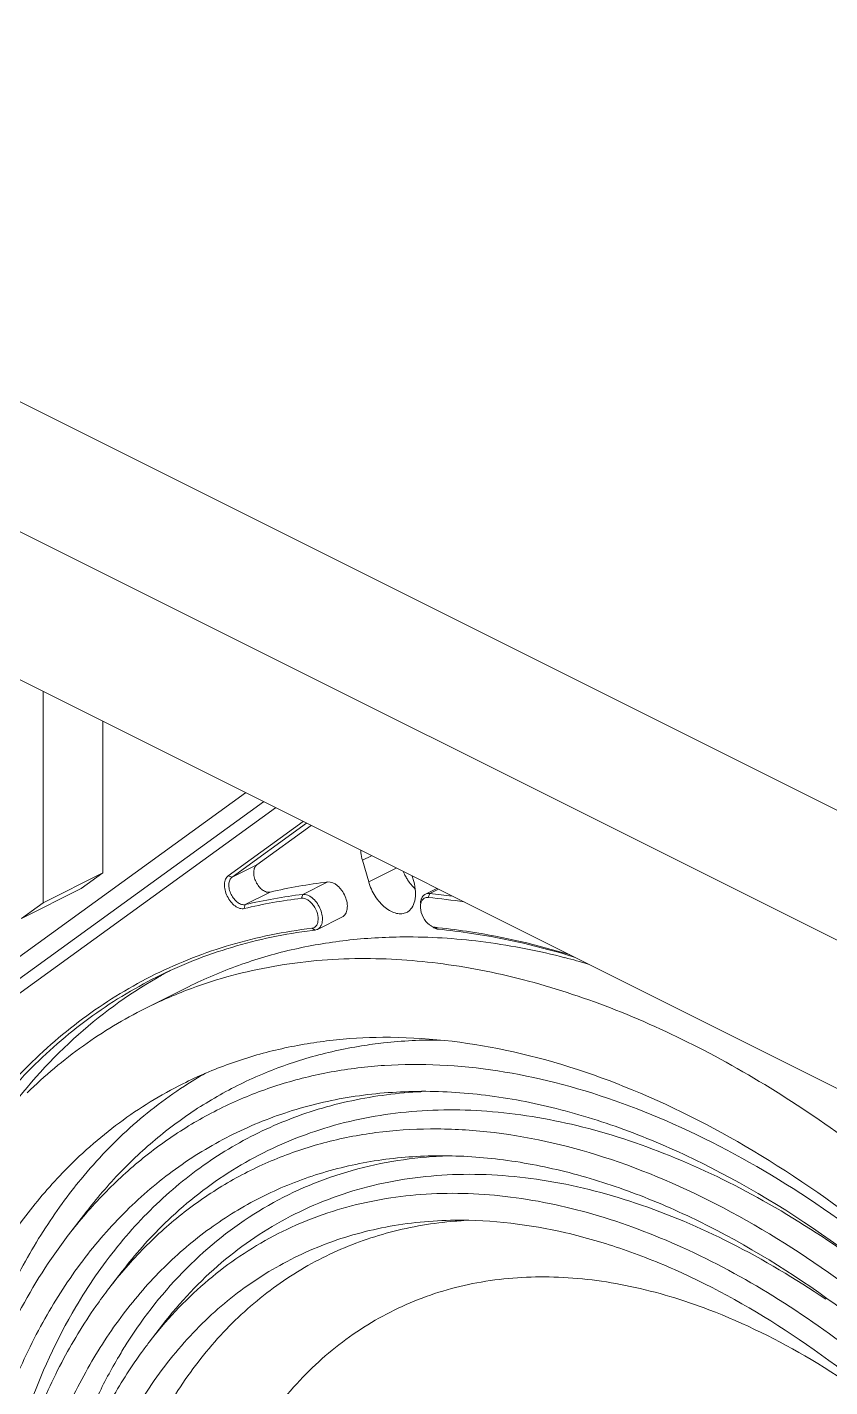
# Model space of a CAD drawing. Header units: millimetres. Extents: x 0 to 2524, y 0 to 1785.
# Drawn here: x 2093.4 to 2135.3, y 748.3 to 819.4 of the extents above; entities that cross this region are included whole.
import ezdxf

# ---------------------------------------------------------------- set-up
doc = ezdxf.new("R2010")
doc.units = ezdxf.units.MM
doc.header["$LTSCALE"] = 0.1
doc.layers.get('0').update_dxf_attribs({"lineweight": 13})

msp = doc.modelspace()

# ---------------------------------------------------------------- linework, layer by layer
for p, q in [((1805.72, 936.63), (2176.809, 751.085)), ((2022.93, 834.813), (2173.736, 759.41)), ((2079.228, 792.131), (2170.587, 746.451)), ((2094.219, 773.604), (2094.219, 784.635)), ((2097.33, 783.08), (2097.33, 775.16)), ((2104.794, 779.348), (2078.214, 760.084)), ((2105.728, 778.881), (2083.188, 762.545)), ((2106.357, 778.566), (2082.582, 761.335)), ((2103.89, 775.014), (2107.797, 777.846)), ((2104.083, 774.933), (2107.978, 777.756)), ((2108.217, 777.636), (2105.384, 775.583)), ((2110.901, 775.819), (2111.376, 776.057)), ((2104.083, 774.933), (2105.384, 775.583)), ((2110.901, 775.819), (2111.225, 774.696)), ((2111.225, 774.696), (2112.661, 775.414)), ((2097.33, 775.16), (2094.219, 773.604)), ((2097.33, 775.16), (2096.199, 774.34)), ((2103.89, 775.014), (2104.083, 774.933)), ((2107.782, 774.037), (2109.083, 774.687)), ((2113.577, 774.713), (2113.495, 774.997)), ((2096.199, 774.34), (2093.088, 772.784)), ((2104.774, 773.503), (2106.075, 774.154)), ((2107.72, 773.831), (2107.782, 774.037)), ((2114.187, 774.046), (2114.792, 774.349)), ((2114.336, 773.879), (2114.414, 774.085)), ((2114.867, 774.311), (2114.414, 774.085)), ((2093.088, 772.784), (2094.219, 773.604)), ((2104.72, 773.299), (2104.774, 773.503)), ((2108.549, 772.21), (2109.85, 772.86)), ((2108.257, 772.264), (2108.421, 772.172)), ((2114.706, 772.312), (2114.855, 772.219)), ((2099.548, 768.076), (2101.811, 769.208)), ((2113.762, 763.743), (2113.761, 763.743)), ((2114.003, 763.729), (2113.948, 763.726)), ((2095.868, 758.755), (2095.888, 758.78)), ((2096.445, 757.415), (2095.543, 756.243)), ((2095.541, 756.241), (2095.53, 756.226)), ((2098.349, 754.348), (2097.647, 753.436)), ((2097.645, 753.434), (2097.634, 753.419)), ((2100.453, 751.542), (2099.751, 750.63)), ((2099.747, 750.624), (2099.738, 750.613))]:
    msp.add_line(p, q)
for centre, radius, start, end in [((2115.736, 776.372), 2.934, 202.99073, 208.30342), ((2112.277, 747.924), 26.953, 96.80527, 103.30243), ((2110.954, 746.863), 27.161, 96.83794, 103.26976), ((2111.024, 747.004), 27.226, 96.83794, 103.26976), ((2114.357, 773.708), 0.379, 116.59426, 126.17182), ((2110.918, 739.385), 34.663, 81.21162, 84.34017), ((2111.039, 739.944), 34.307, 82.36464, 84.35411), ((2114.856, 773.393), 0.928, 180.02133, 183.14607), ((2108.193, 772.612), 0.361, 314.70551, 321.77347), ((2114.903, 773.108), 0.834, 233.07321, 238.19115), ((2111.655, 745.273), 27.092, 96.85509, 97.17275), ((2108.381, 772.546), 0.376, 291.06756, 296.55928), ((2108.379, 772.548), 0.379, 296.59018, 305.71684), ((2114.751, 772.758), 0.448, 258.18658, 264.30012), ((2111.491, 739.735), 32.734, 84.08793, 84.3632), ((2114.907, 772.748), 0.532, 258.48681, 264.30637), ((2112.052, 733.96), 37.959, 75.61974, 75.98764), ((2111.845, 733.161), 38.785, 73.75164, 75.61672), ((2112.345, 748.57), 24.37, 119.54297, 119.98512), ((2112.329, 748.598), 24.338, 118.12294, 119.54312), ((2110.254, 746.657), 23.946, 110.52203, 116.55815), ((2110.313, 746.504), 24.11, 110.25408, 110.52561), ((2114.649, 742.354), 24.067, 96.3128, 99.07969), ((2114.79, 740.794), 25.633, 89.57919, 96.24184), ((2113.785, 745.279), 22.358, 119.72006, 123.04436), ((2114.106, 744.613), 21.737, 113.2939, 114.37376), ((2115.198, 739.605), 24.154, 92.96704, 93.40946), ((2116.151, 738.006), 22.385, 93.58142, 94.10171), ((2116.163, 737.806), 22.585, 92.75184, 93.58095), ((2117.18, 741.453), 26.167, 142.12897, 142.41083), ((2117.416, 736.419), 20.607, 94.17296, 94.67032), ((2117.428, 736.253), 20.774, 93.41115, 94.17258), ((2118.304, 736.35), 23.412, 142.46794, 144.03103)]:
    msp.add_arc(centre, radius, start, end)
for points, knots in [([(2110.808, 776.341), (2110.81, 776.298), (2110.826, 776.122), (2110.863, 775.948), (2110.901, 775.819)], [0, 0, 0, 0, 0.241613, 1, 1, 1, 1]), ([(2105.384, 775.583), (2105.333, 775.547), (2105.248, 775.43), (2105.207, 775.205), (2105.235, 774.948), (2105.329, 774.685), (2105.478, 774.446), (2105.664, 774.262), (2105.867, 774.15), (2106.014, 774.139), (2106.075, 774.154)], [0, 0, 0, 0, 0.097352, 0.213281, 0.348862, 0.496587, 0.645024, 0.782531, 0.900924, 1, 1, 1, 1]), ([(2104.72, 773.299), (2104.645, 773.281), (2104.47, 773.295), (2104.226, 773.428), (2104.002, 773.65), (2103.824, 773.936), (2103.711, 774.251), (2103.677, 774.561), (2103.727, 774.83), (2103.829, 774.97), (2103.89, 775.014)], [0, 0, 0, 0, 0.099076, 0.217469, 0.354977, 0.503413, 0.651138, 0.786719, 0.902648, 1, 1, 1, 1]), ([(2104.774, 773.503), (2104.713, 773.489), (2104.566, 773.5), (2104.363, 773.611), (2104.177, 773.796), (2104.028, 774.034), (2103.934, 774.297), (2103.906, 774.555), (2103.947, 774.779), (2104.032, 774.896), (2104.083, 774.933)], [0, 0, 0, 0, 0.099076, 0.217469, 0.354976, 0.503413, 0.651138, 0.786719, 0.902648, 1, 1, 1, 1]), ([(2109.85, 772.86), (2109.918, 772.894), (2110.043, 773.019), (2110.119, 773.287), (2110.106, 773.605), (2110.006, 773.938), (2109.861, 774.201), (2109.712, 774.384), (2109.503, 774.586), (2109.261, 774.708), (2109.083, 774.687)], [0, 0, 0, 0, 0.094801, 0.206057, 0.338062, 0.48485, 0.635299, 0.708151, 0.777471, 1, 1, 1, 1]), ([(2111.225, 774.696), (2111.302, 774.431), (2111.53, 773.933), (2111.962, 773.423), (2112.367, 773.15), (2112.663, 773.034), (2112.951, 773.008), (2113.129, 773.056), (2113.206, 773.095)], [0, 0, 0, 0, 0.293923, 0.573419, 0.697878, 0.809112, 0.908278, 1, 1, 1, 1]), ([(2113.153, 774.981), (2113.187, 774.919), (2113.328, 774.679), (2113.503, 774.46), (2113.652, 774.317)], [0, 0, 0, 0, 0.257351, 1, 1, 1, 1]), ([(2113.206, 773.095), (2113.259, 773.121), (2113.36, 773.19), (2113.531, 773.384), (2113.664, 773.726), (2113.689, 774.205), (2113.627, 774.541), (2113.577, 774.713)], [0, 0, 0, 0, 0.099108, 0.202223, 0.430989, 0.698777, 1, 1, 1, 1]), ([(2108.572, 772.617), (2108.595, 772.753), (2108.563, 773.054), (2108.403, 773.391), (2108.211, 773.62), (2108.015, 773.779), (2107.83, 773.844), (2107.72, 773.831)], [0, 0, 0, 0, 0.253061, 0.535544, 0.672026, 0.796976, 1, 1, 1, 1]), ([(2108.6, 772.241), (2108.662, 772.285), (2108.767, 772.425), (2108.822, 772.697), (2108.793, 773.009), (2108.686, 773.331), (2108.509, 773.628), (2108.241, 773.918), (2107.953, 774.057), (2107.782, 774.037)], [0, 0, 0, 0, 0.096896, 0.211687, 0.345839, 0.492599, 0.641277, 0.780651, 1, 1, 1, 1]), ([(2113.981, 773.808), (2113.973, 773.791), (2113.946, 773.714), (2113.933, 773.632), (2113.929, 773.57)], [0, 0, 0, 0, 0.235844, 1, 1, 1, 1]), ([(2114.133, 774.013), (2114.117, 774.001), (2114.051, 773.945), (2114.005, 773.869), (2113.981, 773.808)], [0, 0, 0, 0, 0.237682, 1, 1, 1, 1]), ([(2114.125, 773.836), (2114.11, 773.826), (2114.049, 773.783), (2114.004, 773.719), (2113.981, 773.667)], [0, 0, 0, 0, 0.239261, 1, 1, 1, 1]), ([(2114.336, 773.879), (2114.299, 773.883), (2114.225, 773.88), (2114.156, 773.854), (2114.125, 773.836)], [0, 0, 0, 0, 0.512804, 1, 1, 1, 1]), ([(2114.414, 774.085), (2114.394, 774.087), (2114.317, 774.09), (2114.238, 774.072), (2114.187, 774.046)], [0, 0, 0, 0, 0.26229, 1, 1, 1, 1]), ([(2113.981, 773.667), (2113.972, 773.648), (2113.939, 773.56), (2113.927, 773.464), (2113.927, 773.392)], [0, 0, 0, 0, 0.231155, 1, 1, 1, 1]), ([(2113.929, 773.342), (2113.938, 773.168), (2114.045, 772.827), (2114.265, 772.545), (2114.403, 772.442)], [0, 0, 0, 0, 0.503468, 1, 1, 1, 1]), ([(2108.257, 772.264), (2108.292, 772.269), (2108.363, 772.288), (2108.422, 772.331), (2108.447, 772.356)], [0, 0, 0, 0, 0.500779, 1, 1, 1, 1]), ([(2108.477, 772.389), (2108.489, 772.404), (2108.535, 772.473), (2108.561, 772.554), (2108.572, 772.617)], [0, 0, 0, 0, 0.2323, 1, 1, 1, 1]), ([(2114.464, 772.4), (2114.48, 772.39), (2114.541, 772.355), (2114.608, 772.329), (2114.659, 772.319)], [0, 0, 0, 0, 0.266098, 1, 1, 1, 1]), ([(2100.073, 769.859), (2101.341, 770.485), (2104.015, 771.525), (2106.827, 772.093), (2108.257, 772.264)], [0, 0, 0, 0, 0.495306, 1, 1, 1, 1]), ([(2100.142, 769.715), (2101.401, 770.345), (2104.056, 771.394), (2106.851, 771.975), (2108.272, 772.154)], [0, 0, 0, 0, 0.495454, 1, 1, 1, 1]), ([(2101.811, 769.208), (2102.659, 769.632), (2104.416, 770.383), (2107.185, 771.195), (2110.076, 771.69), (2112.047, 771.807), (2113.043, 771.814)], [0, 0, 0, 0, 0.244771, 0.491692, 0.742814, 1, 1, 1, 1]), ([(2113.043, 771.814), (2114.392, 771.824), (2117.156, 771.65), (2119.874, 771.131), (2121.243, 770.79)], [0, 0, 0, 0, 0.488791, 1, 1, 1, 1]), ([(2114.581, 772.315), (2114.599, 772.305), (2114.668, 772.266), (2114.744, 772.239), (2114.801, 772.227)], [0, 0, 0, 0, 0.265359, 1, 1, 1, 1]), ([(2114.855, 772.219), (2115.44, 772.161), (2117.845, 771.858), (2120.215, 771.301), (2121.969, 770.763)], [0, 0, 0, 0, 0.242854, 1, 1, 1, 1]), ([(2114.863, 772.296), (2115.428, 772.237), (2117.745, 771.936), (2120.03, 771.401), (2121.722, 770.888)], [0, 0, 0, 0, 0.243115, 1, 1, 1, 1]), ([(2110.781, 770.682), (2109.26, 770.671), (2106.261, 770.412), (2103.35, 769.634), (2101.967, 769.123)], [0, 0, 0, 0, 0.507759, 1, 1, 1, 1]), ([(2170.591, 707.542), (2169.59, 711.666), (2166.993, 719.865), (2161.585, 731.578), (2154.81, 742.466), (2146.943, 752.082), (2139.596, 758.845), (2133.441, 763.236), (2128.853, 765.925), (2124.253, 768.045), (2119.686, 769.573), (2115.2, 770.491), (2112.228, 770.693), (2110.781, 770.682)], [0, 0, 0, 0, 0.137607, 0.277944, 0.417372, 0.552334, 0.679695, 0.739807, 0.797234, 0.851884, 0.903775, 0.953051, 1, 1, 1, 1]), ([(2088.03, 757.605), (2088.739, 758.966), (2090.304, 761.541), (2093.148, 764.952), (2096.398, 767.773), (2098.821, 769.242), (2100.073, 769.859)], [0, 0, 0, 0, 0.263637, 0.515908, 0.760051, 1, 1, 1, 1]), ([(2088.244, 757.549), (2088.946, 758.896), (2090.495, 761.446), (2093.304, 764.828), (2096.513, 767.632), (2098.906, 769.097), (2100.142, 769.715)], [0, 0, 0, 0, 0.263595, 0.515895, 0.760076, 1, 1, 1, 1]), ([(2100.165, 769.678), (2098.604, 768.778), (2095.623, 766.581), (2093.177, 763.808), (2092.077, 762.299)], [0, 0, 0, 0, 0.491047, 1, 1, 1, 1]), ([(2099.548, 768.076), (2098.423, 767.514), (2096.242, 766.198), (2094.294, 764.558), (2093.38, 763.666)], [0, 0, 0, 0, 0.496204, 1, 1, 1, 1]), ([(2101.516, 764.141), (2102.305, 764.536), (2103.941, 765.235), (2106.518, 765.99), (2109.209, 766.452), (2111.043, 766.56), (2111.971, 766.567)], [0, 0, 0, 0, 0.244771, 0.491692, 0.742814, 1, 1, 1, 1]), ([(2110.851, 766.119), (2109.928, 765.971), (2108.111, 765.569), (2106.357, 764.943), (2105.51, 764.578)], [0, 0, 0, 0, 0.503533, 1, 1, 1, 1]), ([(2111.971, 766.567), (2114.113, 766.582), (2118.586, 766.08), (2125.26, 763.936), (2131.979, 760.453), (2136.236, 757.403), (2138.336, 755.697)], [0, 0, 0, 0, 0.221276, 0.460803, 0.72049, 1, 1, 1, 1]), ([(2139.541, 754.164), (2137.591, 755.787), (2133.635, 758.709), (2127.391, 762.126), (2121.163, 764.354), (2116.009, 765.177), (2112.076, 765.154), (2109.274, 764.815), (2106.589, 764.156), (2104.037, 763.179), (2101.636, 761.891), (2099.401, 760.299), (2097.345, 758.416), (2096.121, 756.994), (2095.543, 756.243)], [0, 0, 0, 0, 0.153502, 0.296688, 0.429238, 0.551888, 0.610158, 0.666806, 0.722273, 0.777057, 0.831693, 0.886722, 0.942666, 1, 1, 1, 1]), ([(2095.221, 759.478), (2096.138, 760.431), (2098.11, 762.179), (2100.354, 763.56), (2101.516, 764.141)], [0, 0, 0, 0, 0.504635, 1, 1, 1, 1]), ([(2095.888, 758.78), (2096.704, 759.809), (2098.468, 761.722), (2100.522, 763.324), (2101.593, 764.02)], [0, 0, 0, 0, 0.507025, 1, 1, 1, 1]), ([(2105.136, 764.413), (2104.307, 764.037), (2102.689, 763.177), (2100.429, 761.584), (2098.35, 759.696), (2097.11, 758.27), (2096.524, 757.517)], [0, 0, 0, 0, 0.245203, 0.492086, 0.742976, 1, 1, 1, 1]), ([(2113.761, 763.743), (2112.606, 763.728), (2110.328, 763.542), (2107.023, 762.762), (2103.925, 761.492), (2101.066, 759.745), (2098.478, 757.539), (2096.185, 754.898), (2094.208, 751.852), (2092.563, 748.431), (2091.264, 744.666), (2089.979, 739.111), (2089.351, 731.497), (2090.079, 721.862), (2091.487, 715.337), (2092.413, 712.04)], [0, 0, 0, 0, 0.053504, 0.105511, 0.156753, 0.208022, 0.260107, 0.313733, 0.36951, 0.427905, 0.489232, 0.55366, 0.691729, 0.841285, 1, 1, 1, 1]), ([(2113.762, 763.716), (2112.536, 763.643), (2110.121, 763.312), (2106.655, 762.226), (2103.453, 760.573), (2101.539, 759.12), (2100.645, 758.318)], [0, 0, 0, 0, 0.25504, 0.50378, 0.750584, 1, 1, 1, 1]), ([(2165.083, 712.354), (2164.061, 715.802), (2161.565, 722.61), (2156.651, 732.272), (2150.702, 741.165), (2143.939, 748.954), (2136.616, 755.35), (2130.114, 759.418), (2124.887, 761.706), (2121.103, 762.903), (2117.4, 763.611), (2114.952, 763.758), (2113.761, 763.743)], [0, 0, 0, 0, 0.140151, 0.281801, 0.421555, 0.556143, 0.682726, 0.799208, 0.853373, 0.904778, 0.953561, 1, 1, 1, 1]), ([(2136.693, 754.928), (2135.133, 756.049), (2131.989, 758.072), (2127.099, 760.452), (2122.243, 762.049), (2117.499, 762.833), (2112.942, 762.783), (2108.65, 761.887), (2104.708, 760.158), (2102.389, 758.486), (2101.323, 757.544)], [0, 0, 0, 0, 0.150201, 0.291576, 0.424109, 0.548415, 0.665826, 0.778403, 0.888808, 1, 1, 1, 1]), ([(2142.037, 748.672), (2140.132, 750.483), (2136.238, 753.775), (2130.014, 757.73), (2123.742, 760.446), (2118.5, 761.627), (2114.48, 761.839), (2111.619, 761.649), (2108.875, 761.112), (2106.268, 760.232), (2103.818, 759.015), (2101.542, 757.47), (2099.459, 755.609), (2098.226, 754.189), (2097.647, 753.436)], [0, 0, 0, 0, 0.155593, 0.300856, 0.43497, 0.558273, 0.616459, 0.672738, 0.72757, 0.781494, 0.835101, 0.889001, 0.943787, 1, 1, 1, 1]), ([(2114.745, 760.375), (2113.665, 760.362), (2111.534, 760.188), (2108.444, 759.459), (2105.546, 758.272), (2102.873, 756.638), (2100.452, 754.575), (2098.307, 752.107), (2096.458, 749.259), (2094.919, 746.06), (2093.704, 742.54), (2092.501, 737.346), (2091.912, 730.226), (2092.591, 721.217), (2093.906, 715.116), (2094.772, 712.032)], [0, 0, 0, 0, 0.053508, 0.10552, 0.156765, 0.208037, 0.260124, 0.313751, 0.369528, 0.427922, 0.489246, 0.553673, 0.691735, 0.841287, 1, 1, 1, 1]), ([(2114.549, 760.333), (2112.939, 760.218), (2109.764, 759.638), (2105.358, 757.641), (2101.532, 754.591), (2099.493, 751.996), (2098.595, 750.586)], [0, 0, 0, 0, 0.249936, 0.494029, 0.741255, 1, 1, 1, 1]), ([(2162.538, 712.977), (2161.561, 716.17), (2159.195, 722.467), (2154.579, 731.394), (2149.021, 739.598), (2142.725, 746.774), (2135.925, 752.66), (2129.897, 756.4), (2125.054, 758.503), (2121.55, 759.603), (2118.121, 760.254), (2115.855, 760.389), (2114.752, 760.375)], [0, 0, 0, 0, 0.140524, 0.282321, 0.422059, 0.556531, 0.682962, 0.799313, 0.85343, 0.904802, 0.953569, 1, 1, 1, 1]), ([(2144.01, 655.815), (2141.812, 655.799), (2137.215, 656.33), (2130.365, 658.586), (2123.478, 662.245), (2116.729, 667.204), (2110.288, 673.33), (2104.321, 680.461), (2098.985, 688.409), (2094.422, 696.963), (2090.751, 705.895), (2088.072, 714.969), (2086.454, 723.945), (2085.943, 732.588), (2086.555, 740.673), (2088.281, 747.991), (2090.675, 753.397), (2093.118, 757.093), (2094.496, 758.723), (2095.221, 759.478)], [0, 0, 0, 0, 0.049474, 0.103146, 0.161442, 0.224254, 0.291058, 0.36102, 0.433096, 0.506111, 0.578836, 0.650056, 0.71865, 0.783661, 0.844389, 0.90049, 0.952095, 0.976449, 1, 1, 1, 1]), ([(2135.111, 752.875), (2133.518, 753.956), (2130.312, 755.871), (2125.329, 757.996), (2120.419, 759.234), (2115.673, 759.551), (2111.186, 758.927), (2107.059, 757.361), (2103.396, 754.887), (2101.364, 752.725), (2100.453, 751.542)], [0, 0, 0, 0, 0.149992, 0.290114, 0.420632, 0.542703, 0.658458, 0.770907, 0.883589, 1, 1, 1, 1]), ([(2088.656, 727.383), (2088.384, 730.467), (2088.246, 736.444), (2089.201, 743.715), (2090.669, 749.002), (2092.067, 752.589), (2093.776, 755.853), (2095.14, 757.834), (2095.868, 758.755)], [0, 0, 0, 0, 0.282122, 0.542833, 0.664901, 0.781505, 0.893008, 1, 1, 1, 1]), ([(2100.645, 758.318), (2099.729, 757.496), (2097.997, 755.659), (2096.57, 753.579), (2095.918, 752.476)], [0, 0, 0, 0, 0.48992, 1, 1, 1, 1]), ([(2161.423, 712.515), (2160.163, 716.741), (2157.713, 722.946), (2153.498, 730.714), (2149.893, 736.223), (2145.92, 741.299), (2141.646, 745.853), (2137.147, 749.806), (2132.5, 753.087), (2127.784, 755.639), (2123.078, 757.415), (2118.462, 758.378), (2114.014, 758.502), (2109.818, 757.774), (2105.961, 756.198), (2102.53, 753.807), (2100.615, 751.751), (2099.751, 750.63)], [0, 0, 0, 0, 0.152101, 0.228754, 0.304632, 0.378914, 0.450842, 0.519759, 0.585146, 0.646671, 0.704235, 0.758032, 0.808594, 0.856809, 0.903876, 0.951161, 1, 1, 1, 1]), ([(2101.323, 757.544), (2101.055, 757.307), (2099.987, 756.315), (2099.019, 755.218), (2098.349, 754.348)], [0, 0, 0, 0, 0.246335, 1, 1, 1, 1]), ([(2115.727, 757.008), (2114.518, 756.993), (2112.133, 756.765), (2108.709, 755.782), (2105.565, 754.178), (2102.754, 751.978), (2100.318, 749.221), (2098.648, 746.532), (2097.521, 744.165), (2096.507, 741.577), (2095.938, 739.533), (2095.635, 738.136)], [0, 0, 0, 0, 0.121169, 0.238632, 0.354886, 0.472571, 0.59416, 0.721698, 0.788226, 0.856743, 1, 1, 1, 1]), ([(2115.738, 756.958), (2114.596, 756.865), (2112.348, 756.49), (2110.205, 755.71), (2109.193, 755.23)], [0, 0, 0, 0, 0.505787, 1, 1, 1, 1]), ([(2158.473, 717.914), (2157.429, 720.63), (2155.038, 725.941), (2150.644, 733.407), (2145.56, 740.181), (2139.948, 746.049), (2133.989, 750.822), (2128.77, 753.831), (2124.6, 755.515), (2120.677, 756.66), (2117.676, 757.032), (2115.734, 757.008)], [0, 0, 0, 0, 0.143024, 0.285677, 0.425065, 0.558514, 0.683773, 0.799263, 0.85317, 0.904512, 1, 1, 1, 1]), ([(2095.53, 756.226), (2094.557, 754.96), (2092.79, 752.169), (2090.782, 747.489), (2089.367, 742.285), (2088.561, 736.634), (2088.369, 730.62), (2088.79, 724.328), (2089.817, 717.851), (2090.88, 713.528), (2091.506, 711.358)], [0, 0, 0, 0, 0.102816, 0.211494, 0.326827, 0.449117, 0.57823, 0.713651, 0.854597, 1, 1, 1, 1]), ([(2109.193, 755.23), (2108.162, 754.74), (2106.168, 753.548), (2103.53, 751.194), (2101.269, 748.309), (2100.066, 746.123), (2099.532, 744.967)], [0, 0, 0, 0, 0.238377, 0.481487, 0.734102, 1, 1, 1, 1]), ([(2129.003, 752.331), (2127.665, 752.841), (2124.999, 753.648), (2120.974, 754.162), (2117.133, 753.917), (2113.554, 752.907), (2110.317, 751.148), (2107.495, 748.68), (2105.143, 745.563), (2103.951, 743.177), (2103.437, 741.911)], [0, 0, 0, 0, 0.138488, 0.268015, 0.390351, 0.508154, 0.624736, 0.743595, 0.867882, 1, 1, 1, 1]), ([(2097.634, 753.419), (2097.406, 753.123), (2096.507, 751.896), (2095.717, 750.589), (2095.182, 749.573)], [0, 0, 0, 0, 0.245345, 1, 1, 1, 1]), ([(2095.918, 752.476), (2094.913, 750.772), (2093.193, 746.998), (2091.58, 740.755), (2090.861, 733.864), (2090.983, 729.085), (2091.183, 726.631)], [0, 0, 0, 0, 0.222723, 0.463437, 0.72286, 1, 1, 1, 1]), ([(2139.611, 746.031), (2137.946, 747.384), (2134.569, 749.78), (2130.853, 751.625), (2129.003, 752.331)], [0, 0, 0, 0, 0.520013, 1, 1, 1, 1]), ([(2098.595, 750.586), (2098.454, 750.363), (2097.892, 749.45), (2097.387, 748.502), (2097.037, 747.774)], [0, 0, 0, 0, 0.246038, 1, 1, 1, 1]), ([(2099.356, 750.101), (2099.165, 749.838), (2098.41, 748.751), (2097.743, 747.604), (2097.29, 746.715)], [0, 0, 0, 0, 0.245596, 1, 1, 1, 1]), ([(2095.182, 749.573), (2094.898, 749.035), (2093.796, 746.772), (2092.968, 744.379), (2092.479, 742.535)], [0, 0, 0, 0, 0.241692, 1, 1, 1, 1])]:
    msp.add_open_spline(points, degree=3, knots=knots)
msp.add_open_spline([(2108.421, 772.172), (2108.453, 772.176), (2108.486, 772.184), (2108.516, 772.195)], degree=3)

doc.saveas('drawing.dxf')
